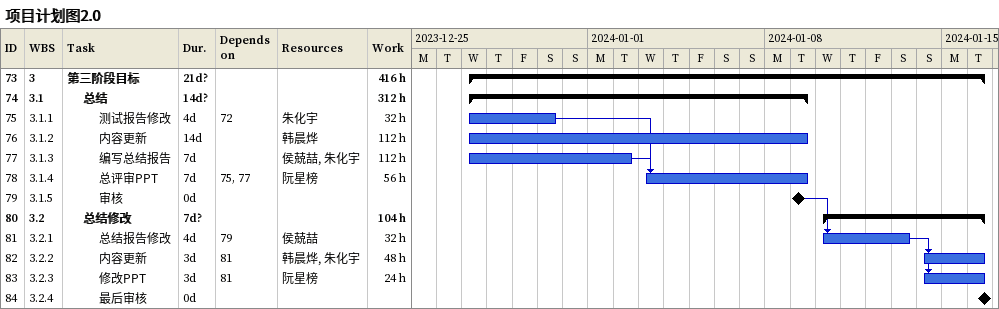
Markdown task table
项目计划图2.0

| ID | WBS | Task | Duration | Start | Finish | Predecessors | Resources | Work (h) |
|---|---|---|---|---|---|---|---|---|
| 73 | 3 | **第三阶段目标** | 21d? | 2023-12-27 | 2024-01-16 |  |  | 416 |
| 74 | 3.1 | **总结** | 14d? | 2023-12-27 | 2024-01-09 |  |  | 312 |
| 75 | 3.1.1 | 测试报告修改 | 4d | 2023-12-27 | 2023-12-30 | 72 | 朱化宇 | 32 |
| 76 | 3.1.2 | 内容更新 | 14d | 2023-12-27 | 2024-01-09 |  | 韩晨烨 | 112 |
| 77 | 3.1.3 | 编写总结报告 | 7d | 2023-12-27 | 2024-01-02 |  | 侯兢喆, 朱化宇 | 112 |
| 78 | 3.1.4 | 总评审PPT | 7d | 2024-01-03 | 2024-01-09 | 75, 77 | 阮星榜 | 56 |
| 79 | 3.1.5 | 审核 | 0d | 2024-01-09 | 2024-01-09 |  |  |  |
| 80 | 3.2 | **总结修改** | 7d? | 2024-01-10 | 2024-01-16 |  |  | 104 |
| 81 | 3.2.1 | 总结报告修改 | 4d | 2024-01-10 | 2024-01-13 | 79 | 侯兢喆 | 32 |
| 82 | 3.2.2 | 内容更新 | 3d | 2024-01-14 | 2024-01-16 | 81 | 韩晨烨, 朱化宇 | 48 |
| 83 | 3.2.3 | 修改PPT | 3d | 2024-01-14 | 2024-01-16 | 81 | 阮星榜 | 24 |
| 84 | 3.2.4 | 最后审核 | 0d | 2024-01-16 | 2024-01-16 |  |  |  |
